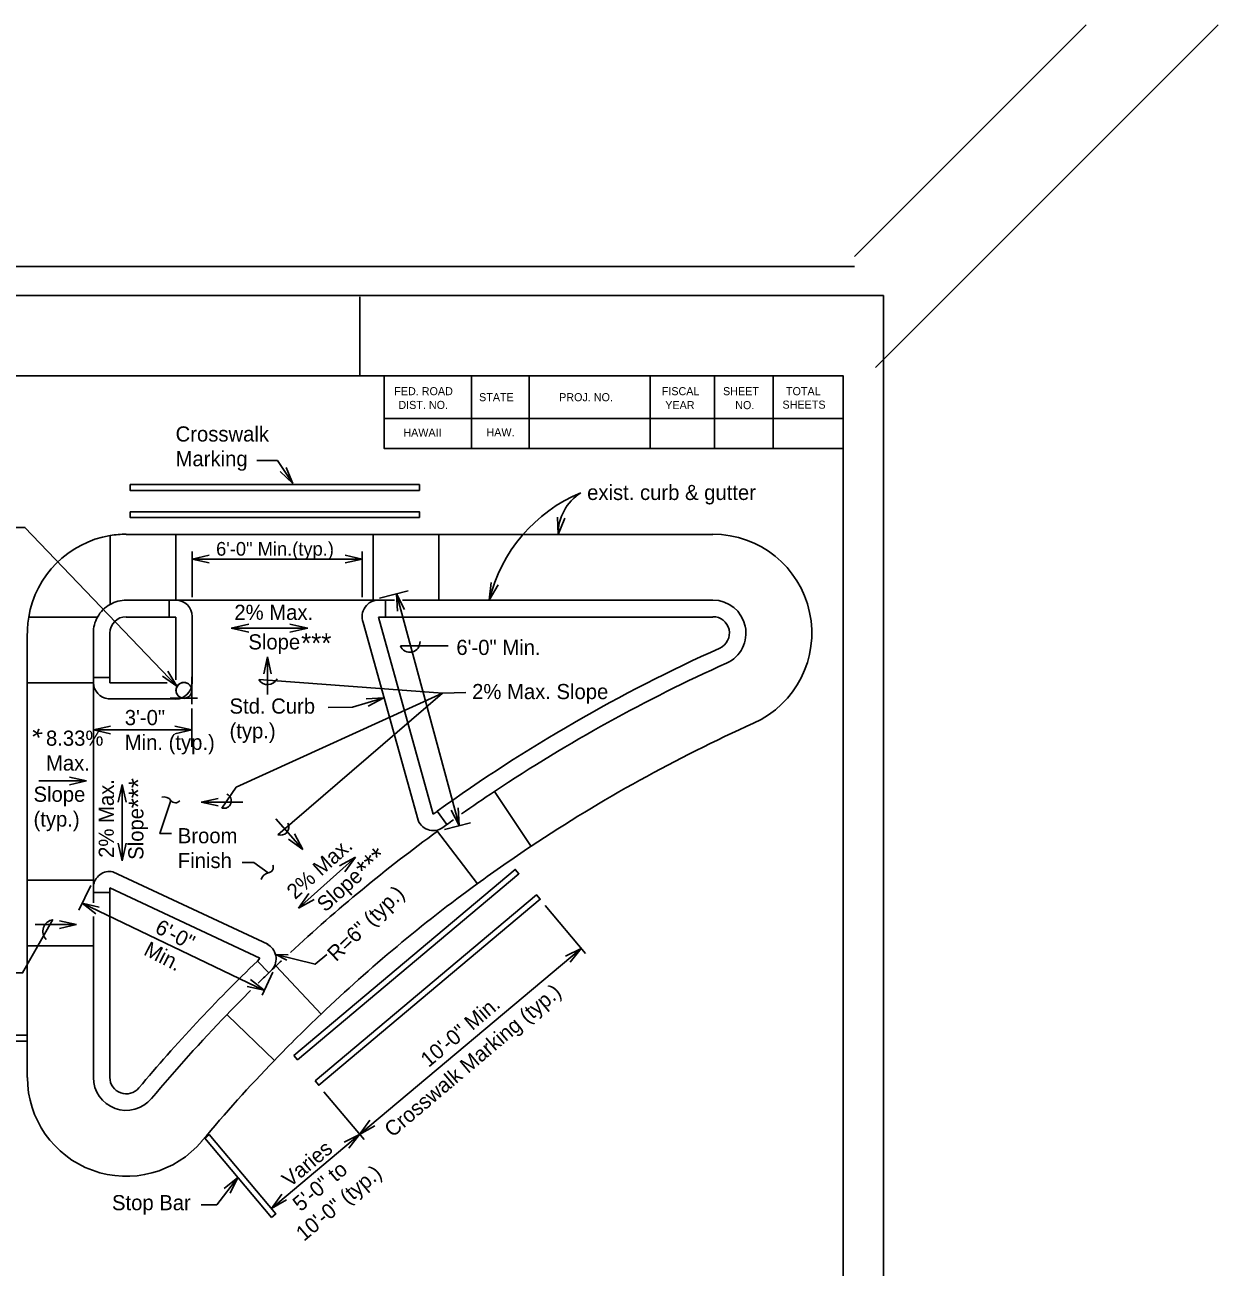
# Model space of a CAD drawing. Extents: x 9.28 to 12.82, y 2.66 to 5.06.
# Drawn here: x 11.582 to 12.817, y 3.77 to 5.055 of the extents above; entities that cross this region are included whole.
import ezdxf

# ---------------------------------------------------------------- set-up
doc = ezdxf.new("R2010")
doc.units = 0
doc.layers.add('3 Text new', color=7, linetype='Continuous')
doc.layers.add('60 Border sht', color=7, linetype='Continuous')

msp = doc.modelspace()

# ---------------------------------------------------------------- linework, layer by layer
at = {"layer": '3 Text new'}
for p, q in [((11.8466, 4.5932), (11.8597, 4.5807)), ((11.8597, 4.5807), (11.8529, 4.5974)), ((12.1336, 4.5462), (12.1343, 4.5282)), ((12.1343, 4.5282), (12.1411, 4.5449)), ((11.6707, 4.527), (11.6707, 4.4558)), ((11.6872, 4.5282), (11.7426, 4.5282)), ((11.7385, 4.5282), (12.0107, 4.5282)), ((11.7385, 4.5282), (11.7385, 4.4603)), ((11.9429, 4.4603), (11.9429, 4.5282)), ((12.0107, 4.5282), (12.2942, 4.5282)), ((12.0107, 4.4603), (12.0107, 4.5282)), ((11.7557, 4.4634), (11.7557, 4.5107)), ((11.7733, 4.5067), (11.7557, 4.5027)), ((11.7557, 4.5027), (11.9316, 4.5027)), ((11.7557, 4.5027), (11.7733, 4.4989)), ((11.9316, 4.5027), (11.9139, 4.5067)), ((11.9139, 4.4989), (11.9316, 4.5027)), ((11.9316, 4.4634), (11.9316, 4.5107)), ((12.0648, 4.4783), (12.063, 4.4603)), ((12.063, 4.4603), (12.072, 4.4759)), ((11.6872, 4.4603), (11.7318, 4.4603)), ((11.7318, 4.4603), (11.7318, 4.4426)), ((11.7385, 4.4603), (11.7318, 4.4603)), ((11.7385, 4.4603), (11.9485, 4.4603)), ((11.9485, 4.4603), (11.9555, 4.4603)), ((11.9791, 4.4699), (11.9495, 4.4622)), ((11.9555, 4.4603), (11.9554, 4.4425)), ((11.9555, 4.4603), (11.9648, 4.4603)), ((12.0317, 4.227), (11.9671, 4.4668)), ((11.9754, 4.4507), (11.9671, 4.4668)), ((11.9671, 4.4668), (11.9679, 4.4487)), ((11.9733, 4.4603), (12.0107, 4.4603)), ((12.0107, 4.4603), (12.2942, 4.4603)), ((11.5864, 4.4427), (11.6576, 4.4427)), ((11.6872, 4.4426), (11.7318, 4.4426)), ((11.7318, 4.4426), (11.7385, 4.4426)), ((11.7385, 4.4426), (11.7385, 4.3777)), ((11.7557, 4.4432), (11.7557, 4.3748)), ((11.8143, 4.4353), (11.796, 4.4312)), ((11.8751, 4.4312), (11.8567, 4.4353)), ((11.9893, 4.2325), (11.9324, 4.4372)), ((12.0048, 4.2389), (11.9484, 4.4426)), ((11.9484, 4.4426), (11.9554, 4.4426)), ((11.9554, 4.4426), (12.2942, 4.4426)), ((11.5848, 4.4258), (11.5848, 4.3748)), ((11.6533, 4.4258), (11.6533, 4.3803)), ((11.6703, 4.4258), (11.6703, 4.3803)), ((11.796, 4.4312), (11.8751, 4.4312)), ((11.796, 4.4312), (11.8143, 4.4272)), ((11.8567, 4.4272), (11.8751, 4.4312)), ((11.8335, 4.4017), (11.8296, 4.3841)), ((11.8335, 4.3627), (11.8335, 4.4017)), ((11.8373, 4.3841), (11.8335, 4.4017)), ((11.7397, 4.3713), (11.7302, 4.3868)), ((11.5848, 4.3748), (11.5848, 4.1705)), ((11.5848, 4.3748), (11.6533, 4.3748)), ((11.6533, 4.3803), (11.6703, 4.3803)), ((11.6533, 4.3748), (11.6533, 4.3803)), ((11.6533, 4.3748), (11.6533, 4.1652)), ((11.6703, 4.3803), (11.6703, 4.3748)), ((11.6703, 4.3748), (11.7297, 4.3748)), ((11.7247, 4.3814), (11.7397, 4.3713)), ((11.7553, 4.3808), (11.7553, 4.3527)), ((11.8247, 4.3782), (12.0147, 4.3641)), ((11.6687, 4.358), (11.7385, 4.358)), ((11.761, 4.3587), (11.7329, 4.3587)), ((12.0147, 4.3641), (11.8011, 4.2666)), ((12.0147, 4.3641), (11.8441, 4.2175)), ((11.9537, 4.3593), (11.9357, 4.3582)), ((11.9378, 4.3507), (11.9537, 4.3593)), ((12.0147, 4.3641), (12.0388, 4.3647)), ((11.7553, 4.3481), (11.7553, 4.3085)), ((11.6709, 4.3297), (11.6533, 4.3259)), ((11.7553, 4.3259), (11.6533, 4.3259)), ((11.6533, 4.3259), (11.6709, 4.322)), ((11.7553, 4.3259), (11.7376, 4.3297)), ((11.7376, 4.322), (11.7553, 4.3259)), ((11.597, 4.2732), (11.6462, 4.2732)), ((11.6462, 4.2732), (11.6285, 4.277)), ((11.6285, 4.2692), (11.6462, 4.2732)), ((11.683, 4.2695), (11.6789, 4.2512)), ((11.683, 4.1904), (11.683, 4.2695)), ((11.6871, 4.2512), (11.683, 4.2695)), ((11.7825, 4.2551), (11.7648, 4.2512)), ((11.8011, 4.2666), (11.7863, 4.245)), ((12.0684, 4.2622), (12.1062, 4.2055)), ((11.8081, 4.2512), (11.7648, 4.2512)), ((11.7648, 4.2512), (11.7825, 4.2473)), ((12.0048, 4.2389), (12.0089, 4.2417)), ((12.0189, 4.228), (12.009, 4.2419)), ((12.0234, 4.2431), (12.0317, 4.227)), ((12.0317, 4.227), (12.0309, 4.2452)), ((11.8422, 4.2341), (11.87, 4.2023)), ((12.0435, 4.2299), (12.0165, 4.2228)), ((11.87, 4.2023), (11.8613, 4.2183)), ((12.0084, 4.2222), (12.0507, 4.1666)), ((12.0164, 4.2262), (12.0189, 4.228)), ((11.6789, 4.2088), (11.683, 4.1904)), ((11.683, 4.1904), (11.6871, 4.2088)), ((11.8553, 4.213), (11.87, 4.2023)), ((11.8655, 4.1416), (11.9244, 4.1943)), ((11.9244, 4.1943), (11.9079, 4.1852)), ((11.9135, 4.179), (11.9244, 4.1943)), ((11.6735, 4.1793), (11.8338, 4.1042)), ((11.6533, 4.1705), (11.5848, 4.1705)), ((11.5848, 4.1705), (11.5848, 4.1027)), ((11.6383, 4.1395), (11.6506, 4.1649)), ((11.6533, 4.1577), (11.6533, 4.1642)), ((11.6533, 4.1642), (11.6533, 4.1471)), ((11.6533, 4.1577), (11.6703, 4.1577)), ((11.6703, 4.1625), (11.6703, 3.9664)), ((11.6703, 4.1625), (11.8257, 4.0897)), ((11.6703, 4.1625), (11.6703, 4.1577)), ((11.8764, 4.1568), (11.8655, 4.1416)), ((11.6416, 4.1468), (11.83, 4.0565)), ((11.6593, 4.1427), (11.6416, 4.1468)), ((11.6416, 4.1468), (11.6558, 4.1357)), ((11.8655, 4.1416), (11.8819, 4.1507)), ((12.1624, 4.0946), (12.1207, 4.1443)), ((11.6358, 4.1246), (11.6182, 4.1284)), ((11.6533, 4.1329), (11.6533, 4.1027)), ((11.5932, 4.1246), (11.6358, 4.1246)), ((11.6182, 4.1207), (11.6358, 4.1246)), ((11.6533, 4.1027), (11.5848, 4.1027)), ((11.5848, 4.1027), (11.5848, 3.9665)), ((11.6533, 4.1027), (11.6533, 3.9664)), ((12.1579, 4.1), (11.9288, 3.9076)), ((12.1579, 4.1), (12.1418, 4.0918)), ((12.1467, 4.0858), (12.1579, 4.1)), ((11.8231, 4.0868), (11.8257, 4.0897)), ((11.8231, 4.0868), (11.8349, 4.0746)), ((11.8547, 4.0933), (11.8421, 4.0936)), ((11.8421, 4.0936), (11.8534, 4.0879)), ((11.8281, 4.0517), (11.839, 4.0752)), ((11.8383, 4.0781), (11.8349, 4.0746)), ((11.8422, 4.0818), (11.8892, 4.0317)), ((11.8301, 4.0567), (11.8158, 4.0679)), ((11.8124, 4.0607), (11.8301, 4.0567)), ((11.7922, 4.0309), (11.8407, 3.9841)), ((11.9334, 3.9022), (11.8918, 3.9517)), ((11.9394, 3.9222), (11.9288, 3.9076)), ((11.9288, 3.9076), (11.8376, 3.831)), ((11.9288, 3.9076), (11.9127, 3.8994)), ((11.9177, 3.8934), (11.9288, 3.9076)), ((11.9288, 3.9076), (11.9445, 3.9164)), ((11.8028, 3.8631), (11.7888, 3.8517)), ((11.7949, 3.8467), (11.8028, 3.8631)), ((11.8482, 3.8456), (11.8376, 3.831)), ((11.8376, 3.831), (11.8532, 3.8398))]:
    msp.add_line(p, q, dxfattribs=at)
for points in [[(11.8226, 4.6048), (11.8437, 4.6048), (11.8597, 4.5807)], [(11.7397, 4.3713), (11.5825, 4.5354), (11.5465, 4.5354)], [(12.0205, 4.413), (11.971, 4.413)], [(11.9537, 4.3593), (11.9214, 4.3495), (11.8961, 4.3492)], [(11.7342, 4.2187), (11.7222, 4.2187), (11.7336, 4.2531)], [(11.8072, 4.1887), (11.8193, 4.1887), (11.8343, 4.1781)], [(11.6114, 4.1297), (11.5801, 4.0746), (11.556, 4.0746)], [(11.8421, 4.0936), (11.8828, 4.0835), (11.8948, 4.0936)], [(11.8028, 3.8631), (11.781, 3.8346), (11.7647, 3.8346)]]:
    msp.add_lwpolyline(points, dxfattribs=at)
for points in [[(11.6913, 4.5798), (11.9906, 4.5798), (11.9906, 4.5738), (11.6913, 4.5738)], [(11.6913, 4.5517), (11.9906, 4.5517), (11.9906, 4.5457), (11.6913, 4.5457)], [(11.8607, 3.9893), (12.0898, 4.1817), (12.0936, 4.1772), (11.8646, 3.9848)], [(11.8827, 3.963), (12.1117, 4.1554), (12.1156, 4.1508), (11.8865, 3.9584)], [(11.4697, 4.0101), (11.5848, 4.0101), (11.5848, 4.0041), (11.4697, 4.0041)], [(11.8376, 3.8217), (11.842, 3.8253), (11.7731, 3.9074), (11.7687, 3.9038)]]:
    msp.add_lwpolyline(points, close=True, dxfattribs=at)
for centre in [(11.747, 4.3669), (11.7471, 4.3668)]:
    msp.add_circle(centre, 0.00819, dxfattribs=at)
for centre, radius, start, end in [((12.2189, 4.4231), 0.1603, 112.4667, 166.5632), ((12.1842, 4.529), 0.0499, 122.1648, 180.9767), ((11.6874, 4.4261), 0.1023, 99.4035, 170.6794), ((11.6874, 4.4261), 0.1023, 90, 99.4035), ((12.2944, 4.4261), 0.1023, 294.253, 90), ((11.6874, 4.4261), 0.0341, 90, 119.351), ((11.7385, 4.4432), 0.0171, 0.042, 90), ((11.9485, 4.4432), 0.0171, 90, 200.4548), ((12.2944, 4.4261), 0.0341, 294.253, 90), ((11.6874, 4.4261), 0.0341, 119.351, 150.9301), ((11.6874, 4.4261), 0.1023, 170.6794, 180), ((11.6874, 4.4261), 0.0341, 150.9302, 180), ((11.6874, 4.4261), 0.017, 90, 180), ((12.2944, 4.4261), 0.017, 294.253, 90), ((11.9808, 4.4168), 0.0105, 201.156, 4.3346), ((12.9959, 2.8689), 1.6909, 114.253, 125.7078), ((12.9959, 2.8689), 1.6739, 114.253, 123.6504), ((11.6705, 4.3751), 0.0171, 180.8087, 264.3296), ((11.7385, 4.3749), 0.017, 270, 0), ((11.8338, 4.3834), 0.0106, 209.9134, 334.2197), ((12.9959, 2.8689), 1.6057, 114.253, 123.6487), ((11.7264, 4.2476), 0.00904, 37.3709, 104.9358), ((11.7883, 4.2525), 0.00767, 255.2115, 65.0544), ((12.9959, 2.8689), 1.6739, 123.6497, 125.0654), ((11.7384, 4.2564), 0.00582, 214.5875, 320.429), ((11.8471, 4.2255), 0.00848, 249.2357, 28.2889), ((12.0051, 4.239), 0.0171, 202.4021, 311.3569), ((12.9959, 2.8689), 1.6739, 125.4184, 125.71), ((12.9959, 2.8689), 1.6739, 126.1167, 132.8678), ((12.9959, 2.8689), 1.6057, 123.6487, 126.0718), ((11.6703, 4.1625), 0.0171, 79.3013, 174.3025), ((11.8359, 4.1692), 0.00904, 100.0609, 167.6259), ((11.8336, 4.1839), 0.00582, 277.2775, 23.119), ((12.9959, 2.8689), 1.6057, 126.0718, 133.5805), ((11.6132, 4.1176), 0.0121, 98.2198, 223.8408), ((11.8253, 4.0892), 0.0171, 319.7722, 62.8961), ((12.9959, 2.8689), 1.6909, 133.9186, 140.0094), ((12.9959, 2.8689), 1.6739, 133.3012, 133.7235), ((12.9959, 2.8689), 1.6739, 133.9192, 134.4368), ((12.9959, 2.8689), 1.6739, 134.8185, 136.0086), ((12.9959, 2.8689), 1.6739, 136.0086, 140.0094), ((12.9959, 2.8689), 1.6057, 133.5805, 136.0089), ((12.9959, 2.8689), 1.6057, 136.0089, 140.0094), ((11.6874, 3.9665), 0.1023, 180, 320.0094), ((11.6874, 3.9665), 0.0341, 180, 320.0094), ((11.6874, 3.9665), 0.017, 180, 320.0094)]:
    msp.add_arc(centre, radius, start, end, dxfattribs=at)
at = {"layer": '60 Border sht'}
for p, q in [((12.4409, 4.8157), (12.6806, 5.0553)), ((12.4624, 4.7007), (12.8171, 5.0553)), ((9.5243, 4.8053), (12.4408, 4.8053)), ((9.4707, 4.7755), (12.4707, 4.7755)), ((11.9291, 4.6922), (11.9291, 4.774)), ((12.4707, 2.9407), (12.4707, 4.7755)), ((11.9541, 4.6922), (11.9541, 4.6171)), ((12.0446, 4.6171), (12.0446, 4.6922)), ((12.1043, 4.6167), (12.1043, 4.6918)), ((12.2294, 4.6167), (12.2294, 4.6918)), ((12.2961, 4.6167), (12.2961, 4.6918)), ((12.3568, 4.6167), (12.3568, 4.6918)), ((11.9541, 4.648), (12.4291, 4.648)), ((11.9541, 4.6171), (12.4291, 4.6171))]:
    msp.add_line(p, q, dxfattribs=at)
msp.add_lwpolyline([(9.8238, 2.9823), (12.4291, 2.9823), (12.4291, 4.6922), (9.8238, 4.6922)], close=True, dxfattribs=at)
msp.add_lwpolyline([(11.9541, 4.6275), (11.9541, 4.6171), (11.9645, 4.6171)], dxfattribs=at)

# ---------------------------------------------------------------- texts
at = {"layer": '3 Text new'}
for s, height, p in [('Crosswalk', 0.01567, (11.7384, 4.6243)), ('Marking', 0.01567, (11.7384, 4.5987)), ('exist. curb & gutter', 0.015666, (12.1642, 4.5638)), ('6\'-0" Min.(typ.)', 0.014166, (11.7803, 4.5062)), ('2% Max.', 0.01567, (11.7992, 4.4398)), ('Slope', 0.01567, (11.8137, 4.4092)), ('***', 0.02, (11.8683, 4.4058)), ('6\'-0" Min.', 0.01567, (12.0289, 4.4035)), ('2% Max. Slope', 0.015666, (12.0452, 4.3578)), ('Std. Curb', 0.01567, (11.7942, 4.3428)), ('3\'-0"', 0.01567, (11.6858, 4.3309)), ('(typ.)', 0.01567, (11.7942, 4.3172)), ('8.33%', 0.01567, (11.6043, 4.3096)), ('Min. (typ.)', 0.015666, (11.6858, 4.3053)), ('Max.', 0.01567, (11.6043, 4.2839)), ('Slope', 0.01567, (11.5914, 4.2516)), ('(typ.)', 0.01567, (11.5914, 4.2259)), ('Broom', 0.01567, (11.7407, 4.2087)), ('Finish', 0.01567, (11.7407, 4.183)), ('Stop Bar', 0.01567, (11.6726, 3.8291))]:
    msp.add_text(s, height=height, dxfattribs=at).set_placement(p)
for s, height, rotation, p in [('*', 0.02, 270, (11.5806, 4.3277)), ('2% Max.', 0.01567, 90, (11.6745, 4.1936)), ('***', 0.02, 90, (11.7098, 4.2449)), ('Slope', 0.01567, 90, (11.7051, 4.1916)), ('2% Max.', 0.01567, 41.9038, (11.8621, 4.1499)), ('***', 0.02, 41.9038, (11.9362, 4.1707)), ('Slope', 0.01567, 41.9038, (11.8933, 4.1368)), ('R=6" (typ.)', 0.015666, 44.0116, (11.9045, 4.0856)), ('6\'-0"', 0.01567, 332.8285, (11.7159, 4.1168)), ('Min.', 0.01567, 332.8285, (11.7043, 4.0939)), ('Crosswalk Marking (typ.)', 0.015666, 40.1836, (11.9627, 3.9038)), ('10\'-0" Min.', 0.015666, 40.1836, (12.0002, 3.9762)), ('Varies', 0.01567, 40.0477, (11.8567, 3.8522)), ('5\'-0" to', 0.01567, 40.0477, (11.8678, 3.827)), ('10\'-0" (typ.)', 0.015666, 40.0477, (11.8712, 3.7963))]:
    msp.add_text(s, height=height, rotation=rotation, dxfattribs=at).set_placement(p)
at = {"layer": '60 Border sht'}
for s, p in [('FED. ROAD', (11.9646, 4.6722)), ('FISCAL', (12.2414, 4.6722)), ('SHEET', (12.3048, 4.6722)), ('TOTAL', (12.3699, 4.6722)), ('DIST. NO.', (11.9689, 4.658)), ('STATE', (12.0524, 4.666)), ('PROJ. NO.', (12.1352, 4.666)), ('YEAR', (12.245, 4.6578)), ('NO.', (12.3174, 4.6578)), ('SHEETS', (12.3663, 4.6583)), ('HAWAII', (11.974, 4.6294)), ('HAW.', (12.06, 4.6297))]:
    msp.add_text(s, height=0.00833, dxfattribs=at).set_placement(p)

doc.saveas('drawing.dxf')
